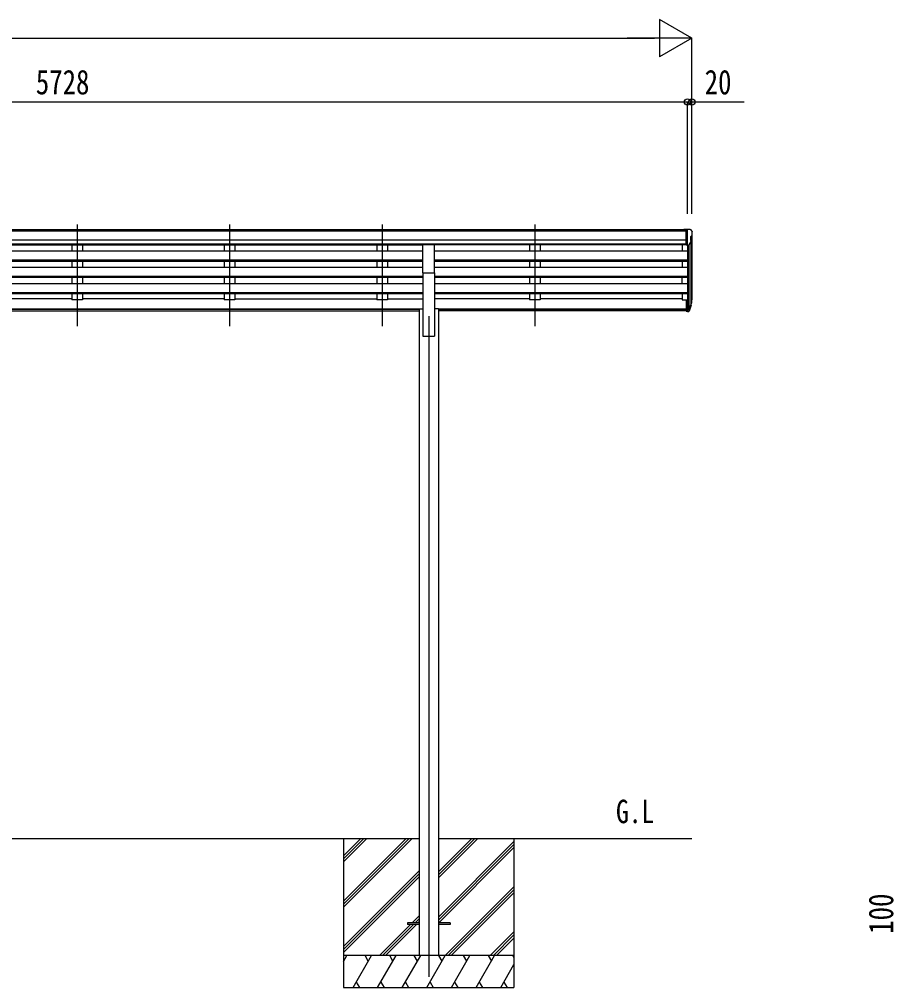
# Model space of a CAD drawing. Units: millimetres, scale not verified. Extents: x -14718 to 14718, y -10395 to 10395.
# Drawn here: x 2082 to 6184, y -6038 to -1496 of the extents above; entities that cross this region are included whole.
import ezdxf
from ezdxf.enums import TextEntityAlignment as Align

# ---------------------------------------------------------------- set-up
doc = ezdxf.new("R2010")
doc.units = ezdxf.units.MM
doc.header["$LTSCALE"] = 40
for name, color, linetype in [('0-2_USER1', 3, 'Continuous'), ('0-3_YKK_12', 2, 'Continuous'), ('0-4_YKK_13', 4, 'Continuous'), ('0-5_YKK_A1', 4, 'Continuous'), ('0-6_YKK_D', 6, 'Continuous')]:
    doc.layers.add(name, color=color, linetype=linetype)
doc.styles.add('ＭＳ ゴシック', font='')
doc.styles.get('ＭＳ ゴシック').set_extended_font_data('MS Gothic')

msp = doc.modelspace()

# ---------------------------------------------------------------- linework, layer by layer
at = {"layer": '0-3_YKK_12'}
for p, q in [((2352.57, -2458.1), (2352.57, -2935.61)), ((2352.57, -2458.1), (2352.57, -2935.61)), ((3068.57, -2458.1), (3068.57, -2935.61)), ((3068.57, -2458.1), (3068.57, -2935.61)), ((3784.57, -2458.1), (3784.57, -2935.61)), ((3784.57, -2458.1), (3784.57, -2935.61)), ((4500.57, -2458.1), (4500.57, -2935.61)), ((4500.57, -2458.1), (4500.57, -2935.61)), ((4002.57, -2888.93), (4002.57, -5987.5))]:
    msp.add_line(p, q, dxfattribs=at)
at = {"layer": '0-4_YKK_13'}
for p, q in [((5210.07, -2482.07), (5200.07, -2482.15)), ((5210.07, -2482.07), (5200.07, -2482.15)), ((5200.07, -2483.67), (5200.07, -2482.15)), ((5200.07, -2483.67), (5200.07, -2482.15)), ((5210.07, -2554.05), (5210.07, -2482.07)), ((5228.57, -2482.07), (5210.07, -2482.07)), ((5210.07, -2554.05), (5210.07, -2482.07)), ((5228.57, -2482.07), (5210.07, -2482.07)), ((5216.57, -2555.05), (5216.57, -2482.07)), ((5216.57, -2555.05), (5216.57, -2482.07)), ((5228.57, -2482.07), (5230.9, -2482.21)), ((5228.57, -2482.07), (5230.9, -2482.21)), ((5231.66, -2482.63), (5235.73, -2488.44)), ((5231.66, -2482.63), (5235.73, -2488.44)), ((5238.57, -2491.44), (5238.57, -2492.07)), ((5238.57, -2491.44), (5238.57, -2492.07)), ((5224.19, -2553.24), (5233.2, -2537.64)), ((5224.19, -2553.24), (5233.2, -2537.64)), ((5230.57, -2516.58), (5230.57, -2532.86)), ((5230.57, -2516.58), (5230.57, -2532.86)), ((5236.04, -2513.25), (5230.72, -2516.32)), ((5236.04, -2513.25), (5230.72, -2516.32)), ((3975.07, -2684.49), (3975.07, -2552.7)), ((3975.07, -2552.7), (4030.07, -2552.7)), ((4030.07, -2684.49), (4030.07, -2552.7)), ((5210.07, -2554.05), (5216.57, -2554.05)), ((5210.07, -2554.05), (5216.57, -2554.05)), ((5216.57, -2555.05), (5221.78, -2554.73)), ((5216.57, -2555.05), (5221.78, -2554.73)), ((3975.07, -2684.49), (4030.07, -2684.49)), ((5210.07, -2811.22), (5210.07, -2865.26)), ((5210.07, -2811.22), (5216.57, -2811.22)), ((5216.57, -2811.22), (5216.57, -2866)), ((5210.07, -2851.36), (5216.57, -2851.36)), ((5210.07, -2856.23), (5216.57, -2856.23)), ((5216.57, -2856.25), (5221.7, -2856.25)), ((5216.57, -2858.06), (5221.41, -2858.06)), ((5223, -2855.58), (5230.76, -2840.17)), ((5232.21, -2840.53), (5224.01, -2856.71)), ((5232.82, -2841.09), (5224.01, -2864.64)), ((5234.87, -2824.04), (5231.6, -2831.1)), ((5235.47, -2825.41), (5231.6, -2833.36)), ((5233.16, -2836.69), (5232.82, -2841.09)), ((5210.07, -2865.26), (5216.57, -2865.26)), ((5216.57, -2866), (5221.41, -2866)), ((3902.57, -5733), (3902.57, -5742)), ((3957.37, -5733), (3902.57, -5733)), ((3957.37, -5742), (3902.57, -5742)), ((4102.57, -5733), (4047.77, -5733)), ((4102.57, -5742), (4047.77, -5742)), ((4102.57, -5733), (4102.57, -5742))]:
    msp.add_line(p, q, dxfattribs=at)
for centre, radius, start, end in [((5230.84, -2483.21), 1, 35, 86.5), ((5230.84, -2483.21), 1, 35, 86.5), ((5235.57, -2491.44), 3, 0, 87), ((5235.57, -2491.44), 3, 0, 87), ((5036.57, -2492.07), 202, 355.05096, 0), ((5036.57, -2492.07), 202, 355.05096, 0), ((5230.87, -2516.58), 0.3, 120, 180), ((5230.87, -2516.58), 0.3, 120, 180), ((5230.87, -2532.86), 0.3, 180, 265.2833), ((5230.87, -2532.86), 0.3, 180, 265.2833), ((5230.6, -2536.14), 3, 330, 85.2833), ((5230.6, -2536.14), 3, 330, 85.2833), ((5231.66, -2508.88), 6.18, 315.00103, 354.2965), ((5231.66, -2508.88), 6.18, 315.00103, 354.2965), ((5221.59, -2551.74), 3, 273.5, 330), ((5221.6, -2551.74), 3, 273.5, 330), ((5205.98, -2814.54), 30.41, 341.80266, 352.8448), ((5207.39, -2816.3), 29.53, 342.01856, 353.49194)]:
    msp.add_arc(centre, radius, start, end, dxfattribs=at)
for centre, major_axis, ratio, start_param, end_param in [((5148.71, -2810.05), (-87.93, 4.42), 0.541684, 3.060334, 3.2172517), ((5147.92, -2816.73), (89.06, 1.43), 0.57596, 6.1985533, 6.3701348), ((5221.41, -2855.35), (3, 0), 0.90356, 4.712389, 5.7595865), ((5221.7, -2854.9), (1.5, 0), 0.90356, 4.712389, 5.7595865), ((5146.65, -2816.63), (88.05, 0), 0.90356, 5.9828017, 6.0168888), ((5231.86, -2836.69), (-1.3, 0), 0.90356, 2.9359903, 4.9130961), ((5145.94, -2820.5), (89.07, 0), 0.90356, 6.0316505, 6.077583), ((5221.41, -2863.29), (-3, 0), 0.90356, 1.5707963, 2.6179939)]:
    msp.add_ellipse(centre, major_axis=major_axis, ratio=ratio, start_param=start_param, end_param=end_param, dxfattribs=at)
at = {"layer": '0-5_YKK_A1'}
for p, q in [((5210.07, -2483.67), (-494.93, -2483.67)), ((5210.07, -2488.89), (-494.93, -2488.89)), ((5210.07, -2532.42), (-504.93, -2532.42)), ((5231.6, -2540.41), (5231.6, -2837.57)), ((5236.57, -2512.64), (5236.57, -2810.86)), ((5210.07, -2550.27), (-504.93, -2550.27)), ((730.07, -2553.52), (3975.07, -2553.52)), ((730.07, -2581.86), (3975.07, -2581.86)), ((2327.57, -2553.52), (2327.57, -2581.86)), ((2377.57, -2553.52), (2377.57, -2581.86)), ((3043.57, -2553.52), (3043.57, -2581.86)), ((3093.57, -2553.52), (3093.57, -2581.86)), ((3759.57, -2553.52), (3759.57, -2581.86)), ((3809.57, -2553.52), (3809.57, -2581.86)), ((5210.07, -2553.62), (4030.07, -2553.62)), ((4030.07, -2581.86), (5216.57, -2581.86)), ((4475.57, -2553.52), (4475.57, -2581.86)), ((4525.57, -2553.52), (4525.57, -2581.86)), ((5191.57, -2553.52), (5191.57, -2581.86)), ((5216.57, -2555.05), (5216.57, -2811.22)), ((5222.57, -2554.58), (5222.58, -2856)), ((730.07, -2623.74), (3975.07, -2623.74)), ((730.07, -2625.24), (3975.07, -2625.24)), ((730.07, -2629.56), (3975.07, -2629.56)), ((2327.57, -2629.56), (2327.57, -2658.3)), ((2377.57, -2629.56), (2377.57, -2658.3)), ((3043.57, -2629.56), (3043.57, -2658.3)), ((3093.57, -2629.56), (3093.57, -2658.3)), ((3759.57, -2629.56), (3759.57, -2658.3)), ((3809.57, -2629.56), (3809.57, -2658.3)), ((4030.07, -2623.74), (5216.57, -2623.74)), ((4030.07, -2625.24), (5216.57, -2625.24)), ((4030.07, -2629.56), (5216.57, -2629.56)), ((4475.57, -2629.56), (4475.57, -2658.3)), ((4525.57, -2629.56), (4525.57, -2658.3)), ((5191.57, -2629.56), (5191.57, -2658.3)), ((730.07, -2658.3), (3975.07, -2658.3)), ((4030.07, -2658.3), (5216.57, -2658.3)), ((730.07, -2700.18), (3975.07, -2700.18)), ((730.07, -2701.67), (3975.07, -2701.67)), ((730.07, -2705.99), (3975.07, -2705.99)), ((2327.57, -2705.99), (2327.57, -2734.74)), ((2377.57, -2705.99), (2377.57, -2734.74)), ((3043.57, -2705.99), (3043.57, -2734.74)), ((3093.57, -2705.99), (3093.57, -2734.74)), ((3759.57, -2705.99), (3759.57, -2734.74)), ((3809.57, -2705.99), (3809.57, -2734.74)), ((3975.07, -2684.49), (3975.07, -2982.5)), ((4030.07, -2684.49), (4030.07, -2982.5)), ((4030.07, -2700.18), (5216.57, -2700.18)), ((4030.07, -2701.67), (5216.57, -2701.67)), ((4030.07, -2705.99), (5216.57, -2705.99)), ((4475.57, -2705.99), (4475.57, -2734.74)), ((4525.57, -2705.99), (4525.57, -2734.74)), ((5191.57, -2734.74), (5191.57, -2705.99)), ((730.07, -2734.74), (3975.07, -2734.74)), ((4030.07, -2734.74), (5216.57, -2734.74)), ((730.07, -2776.62), (3975.07, -2776.62)), ((730.07, -2778.11), (3975.07, -2778.11)), ((730.07, -2782.43), (3975.07, -2782.43)), ((2327.57, -2806.91), (1661.57, -2806.91)), ((2327.57, -2782.43), (2327.57, -2811.86)), ((2377.57, -2811.86), (2327.57, -2811.86)), ((2377.57, -2782.43), (2377.57, -2811.86)), ((3043.57, -2806.91), (2377.57, -2806.91)), ((3043.57, -2782.43), (3043.57, -2811.86)), ((3093.57, -2811.86), (3043.57, -2811.86)), ((3093.57, -2782.43), (3093.57, -2811.86)), ((3093.57, -2806.91), (3759.57, -2806.91)), ((3759.57, -2782.43), (3759.57, -2811.86)), ((3809.57, -2811.86), (3759.57, -2811.86)), ((3809.57, -2782.43), (3809.57, -2811.86)), ((3809.57, -2806.91), (3975.07, -2806.91)), ((4030.07, -2776.62), (5216.57, -2776.62)), ((4030.07, -2778.11), (5216.57, -2778.11)), ((4030.07, -2782.43), (5216.57, -2782.43)), ((4475.57, -2806.91), (4030.07, -2806.91)), ((4475.57, -2782.43), (4475.57, -2811.86)), ((4525.57, -2811.86), (4475.57, -2811.86)), ((4525.57, -2782.43), (4525.57, -2811.86)), ((5191.57, -2806.91), (4525.57, -2806.91)), ((5191.57, -2782.43), (5191.57, -2811.86)), ((5191.57, -2811.86), (5210.07, -2811.86)), ((747.77, -2853.93), (3957.37, -2853.93)), ((747.77, -2855.32), (3957.37, -2855.32)), ((3957.37, -2853.5), (3957.37, -5887.5)), ((3957.37, -2853.5), (3975.07, -2853.5)), ((4047.77, -2853.5), (4030.07, -2853.5)), ((4047.77, -2853.5), (4047.77, -5887.5)), ((4047.77, -2853.93), (5210.07, -2853.93)), ((4047.77, -2855.32), (5210.07, -2855.32)), ((747.77, -2863.01), (3957.37, -2863.01)), ((5210.07, -2863.01), (4047.77, -2863.01)), ((3975.07, -2982.5), (4030.07, -2982.5)), ((747.77, -5337.5), (3957.37, -5337.5)), ((3602.57, -5337.5), (3602.57, -6037.5)), ((3602.57, -5631.68), (3896.75, -5337.5)), ((3602.57, -5645.82), (3910.89, -5337.5)), ((3602.57, -5659.96), (3925.03, -5337.5)), ((3602.57, -5447.83), (3712.9, -5337.5)), ((3602.57, -5433.69), (3698.76, -5337.5)), ((3602.57, -5419.55), (3684.62, -5337.5)), ((4047.77, -5337.5), (5236.57, -5337.5)), ((4047.77, -5523.13), (4233.4, -5337.5)), ((4047.77, -5508.99), (4219.26, -5337.5)), ((4047.77, -5494.85), (4205.12, -5337.5)), ((4047.77, -5706.98), (4402.57, -5352.18)), ((4402.57, -5337.5), (4402.57, -6037.5)), ((4047.77, -5721.12), (4402.57, -5366.32)), ((4050.03, -5733), (4402.57, -5380.46)), ((3602.57, -5843.81), (3957.37, -5489.01)), ((3602.57, -5857.95), (3957.37, -5503.15)), ((3602.57, -5872.09), (3957.37, -5517.29)), ((4079.38, -5887.5), (4402.57, -5564.31)), ((4093.52, -5887.5), (4402.57, -5578.45)), ((4107.66, -5887.5), (4402.57, -5592.59)), ((3925.51, -5733), (3957.37, -5701.14)), ((3939.65, -5733), (3957.37, -5715.28)), ((3771.01, -5887.5), (3916.51, -5742)), ((3785.15, -5887.5), (3930.65, -5742)), ((3799.3, -5887.5), (3944.8, -5742)), ((3953.8, -5733), (3957.37, -5729.43)), ((4291.51, -5887.5), (4402.57, -5776.44)), ((4305.65, -5887.5), (4402.57, -5790.58)), ((4319.8, -5887.5), (4402.57, -5804.73)), ((4402.57, -5887.5), (3602.57, -5887.5)), ((3602.57, -5915), (3618.45, -5887.5)), ((3647.32, -6037.5), (3733.92, -5887.5)), ((3718.92, -5913.48), (3703.92, -5887.5)), ((3762.79, -6037.5), (3849.39, -5887.5)), ((3834.39, -5913.48), (3819.39, -5887.5)), ((3878.26, -6037.5), (3964.86, -5887.5)), ((3949.86, -5913.48), (3934.86, -5887.5)), ((3993.73, -6037.5), (4080.33, -5887.5)), ((4065.33, -5913.48), (4050.33, -5887.5)), ((4109.2, -6037.5), (4195.8, -5887.5)), ((4180.8, -5913.48), (4165.8, -5887.5)), ((4224.67, -6037.5), (4311.27, -5887.5)), ((4281.27, -5887.5), (4296.27, -5913.48)), ((4396.74, -5887.5), (4402.57, -5897.6)), ((4340.14, -6037.5), (4402.57, -5929.36)), ((3602.57, -6037.5), (4402.57, -6037.5)), ((3662.31, -6011.52), (3677.31, -6037.5)), ((3777.78, -6011.52), (3792.78, -6037.5)), ((3893.26, -6011.52), (3908.26, -6037.5)), ((4008.73, -6011.52), (4023.72, -6037.5)), ((4124.2, -6011.52), (4139.19, -6037.5)), ((4239.67, -6011.52), (4254.66, -6037.5)), ((4355.13, -6011.52), (4370.13, -6037.5))]:
    msp.add_line(p, q, dxfattribs=at)
at = {"layer": '0-6_YKK_D'}
for p, q in [((5236.57, -1583.67), (5085.01, -1496.17)), ((5085.01, -1496.17), (5085.01, -1671.17)), ((-5368.43, -1583.67), (5061.57, -1583.67)), ((5236.57, -1583.67), (4933.46, -1583.67)), ((5236.57, -1583.67), (5085.01, -1671.17)), ((5236.57, -2408.1), (5236.57, -1582.67)), ((-511.43, -1883.67), (5216.57, -1883.67)), ((5216.57, -2408.1), (5216.57, -1882.67)), ((5216.57, -2408.1), (5216.57, -1882.67)), ((5236.57, -2408.1), (5236.57, -1882.67))]:
    msp.add_line(p, q, dxfattribs=at)
msp.add_lwpolyline([(5216.57, -1883.67), (5236.57, -1883.67), (5482.87, -1883.67)], dxfattribs=at)
for centre in [(5216.57, -1883.67), (5216.57, -1883.67), (5236.57, -1883.67)]:
    msp.add_circle(centre, 14.88, dxfattribs=at)

# ---------------------------------------------------------------- texts
at = {"layer": '0-2_USER1', "style": 'ＭＳ ゴシック', "width": 0.8}
msp.add_text('G.L', height=110, dxfattribs=at).set_placement((4881.13, -5299.08), align=Align.BOTTOM_LEFT)
at = {"layer": '0-6_YKK_D', "style": 'ＭＳ ゴシック', "width": 0.8}
for s, p in [('5728', (2159.37, -1882.67)), ('20', (5297.07, -1882.67))]:
    msp.add_text(s, height=115.5, dxfattribs=at).set_placement(p, align=Align.BOTTOM_LEFT)
msp.add_text('100', height=115.5, rotation=90, dxfattribs=at).set_placement((6216.32, -5784.93), align=Align.BOTTOM_LEFT)

doc.saveas('drawing.dxf')
